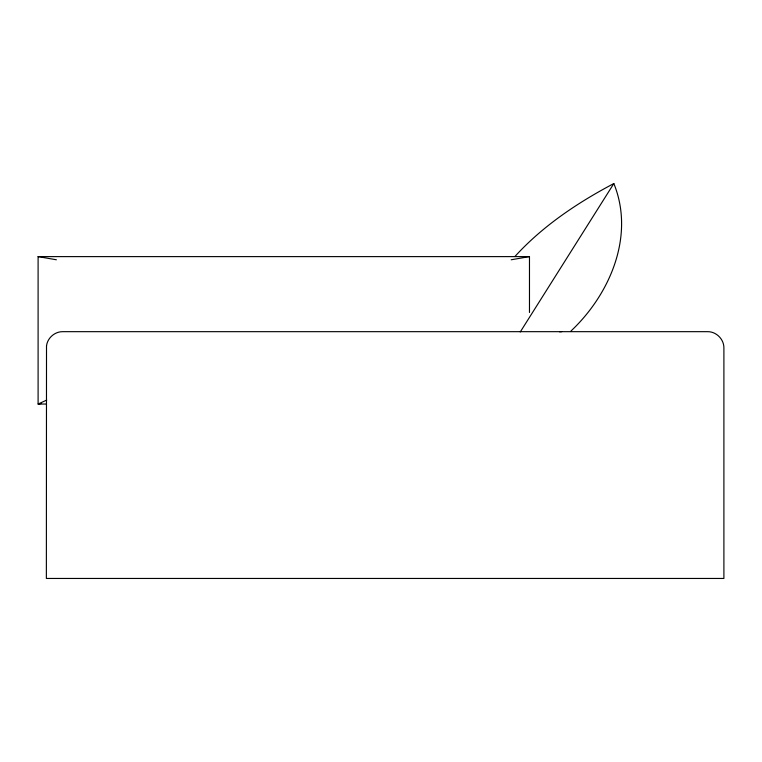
<?xml version="1.0" encoding="UTF-8"?>
<svg xmlns="http://www.w3.org/2000/svg" width="762" height="762" viewBox="0 0 762 762"><rect width="100%" height="100%" fill="white"/><g stroke="black" fill="none" stroke-linecap="round" stroke-linejoin="round"><path stroke-width="1.14" d="M529.476 312.487L529.476 256.613L38.1 256.613L38.1 404.041L46.425 404.041M520.275 331.946L613.839 183.547C635.098 235.849 609.952 294.322 571.005 330.984M514.988 256.423C542.782 225.933 577.548 202.711 613.839 183.547M46.711 400.088L38.1 404.041L41.529 403.45M511.188 259.775L529.476 256.613M559.594 331.803L561.727 331.67M38.1 256.613L56.388 259.775M46.511 345.919L46.368 578.453L723.9 578.453L723.9 348.063C724.081 339.3 716.27 331.48 707.507 331.67L62.76 331.67C54.778 331.537 47.425 337.985 46.511 345.919"/></g></svg>
